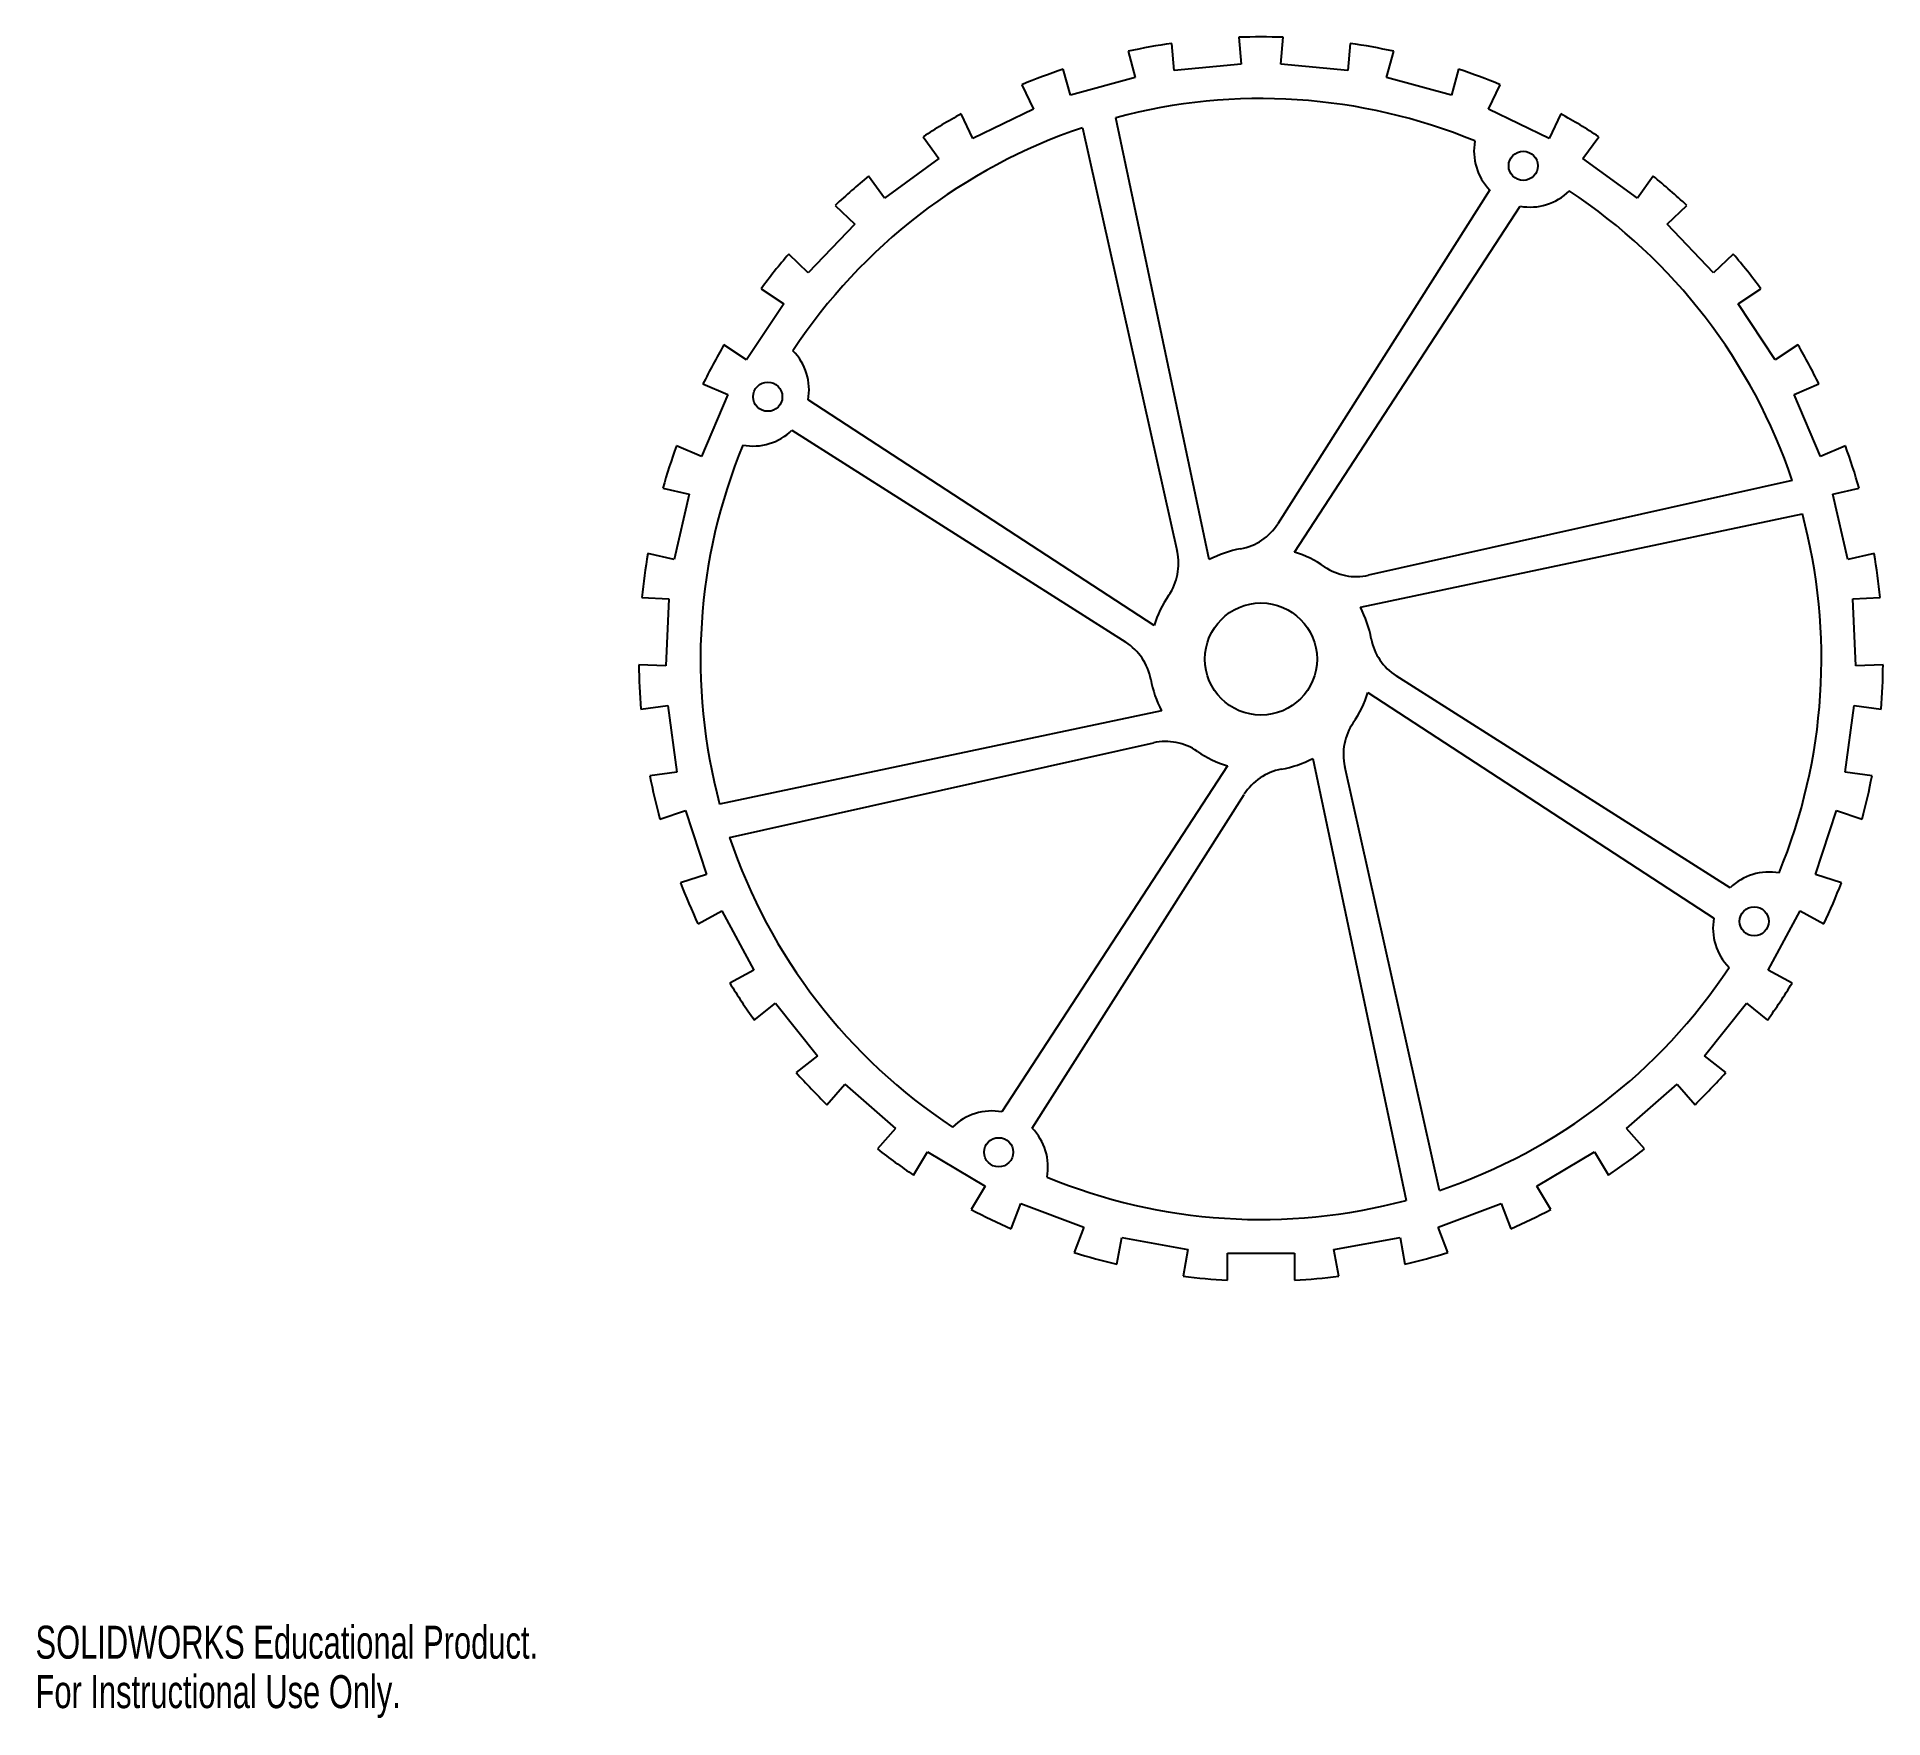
# Model space of a CAD drawing. Header units: inches. Extents: x 0.01 to 8.24, y 0 to 7.5.
import ezdxf

# ---------------------------------------------------------------- set-up
doc = ezdxf.new("R2010")
doc.units = ezdxf.units.IN
doc.header["$MEASUREMENT"] = 0
doc.styles.add('SLDTEXTSTYLE0', font='TXT', dxfattribs={"width": 0.7})

msp = doc.modelspace()

# ---------------------------------------------------------------- linework, layer by layer
at = {"color": 7, "linetype": 'Continuous', "lineweight": 25}
for p, q in [((5.3671, 7.4953), (5.378, 7.3749)), ((5.5543, 7.3749), (5.5651, 7.4953)), ((4.8736, 7.4331), (4.9057, 7.3165)), ((5.0792, 7.348), (5.0684, 7.4685)), ((5.8639, 7.4685), (5.8531, 7.348)), ((6.0265, 7.3165), (6.0587, 7.4331)), ((4.6165, 7.2367), (4.5844, 7.3533)), ((5.378, 7.3749), (5.0792, 7.348)), ((5.8531, 7.348), (5.5543, 7.3749)), ((6.3479, 7.3533), (6.3157, 7.2367)), ((4.399, 7.2837), (4.4515, 7.1748)), ((4.9057, 7.3165), (4.6165, 7.2367)), ((6.3157, 7.2367), (6.0265, 7.3165)), ((6.4808, 7.1748), (6.5333, 7.2837)), ((4.4515, 7.1748), (4.1812, 7.0446)), ((6.7511, 7.0446), (6.4808, 7.1748)), ((4.1812, 7.0446), (4.1287, 7.1536)), ((4.6705, 7.0921), (5.0924, 5.2019)), ((5.2349, 5.1654), (4.8191, 7.1369)), ((6.8035, 7.1536), (6.7511, 7.0446)), ((3.9588, 7.052), (4.0299, 6.9542)), ((6.9024, 6.9542), (6.9735, 7.052)), ((4.0299, 6.9542), (3.7871, 6.7778)), ((7.1451, 6.7778), (6.9024, 6.9542)), ((3.7871, 6.7778), (3.7161, 6.8757)), ((7.2162, 6.8757), (7.1451, 6.7778)), ((6.4865, 6.8143), (5.5411, 5.3257)), ((3.567, 6.7454), (3.6544, 6.6618)), ((5.6161, 5.1991), (6.6216, 6.7421)), ((7.2779, 6.6618), (7.3653, 6.7454)), ((3.6544, 6.6618), (3.4471, 6.445)), ((7.4852, 6.445), (7.2779, 6.6618)), ((3.4471, 6.445), (3.3597, 6.5286)), ((7.5726, 6.5286), (7.4852, 6.445)), ((3.2362, 6.3738), (3.3371, 6.3072)), ((7.5951, 6.3072), (7.6961, 6.3738)), ((3.3371, 6.3072), (3.1719, 6.0568)), ((7.7604, 6.0568), (7.5951, 6.3072)), ((3.1719, 6.0568), (3.0709, 6.1234)), ((7.8613, 6.1234), (7.7604, 6.0568)), ((2.9771, 5.9491), (3.0883, 5.9016)), ((7.8439, 5.9016), (7.9551, 5.9491)), ((3.0883, 5.9016), (2.9704, 5.6257)), ((4.9892, 4.8721), (3.4461, 5.8776)), ((7.9618, 5.6257), (7.8439, 5.9016)), ((3.3739, 5.7424), (4.8626, 4.7971)), ((2.9704, 5.6257), (2.8592, 5.6732)), ((8.073, 5.6732), (7.9618, 5.6257)), ((7.8361, 5.5178), (5.9459, 5.0958)), ((2.798, 5.4849), (2.916, 5.458)), ((2.916, 5.458), (2.8492, 5.1656)), ((8.0163, 5.458), (8.1342, 5.4849)), ((8.0831, 5.1656), (8.0163, 5.458)), ((5.9095, 4.9533), (7.8809, 5.3692)), ((2.8492, 5.1656), (2.7313, 5.1925)), ((8.201, 5.1925), (8.0831, 5.1656)), ((2.7047, 4.9963), (2.8255, 4.9909)), ((2.8255, 4.9909), (2.8121, 4.6912)), ((8.1067, 4.9909), (8.2276, 4.9963)), ((8.1202, 4.6912), (8.1067, 4.9909)), ((2.8121, 4.6912), (2.6913, 4.6966)), ((8.241, 4.6966), (8.1202, 4.6912)), ((7.5583, 3.7018), (6.0697, 4.6471)), ((5.9431, 4.5721), (7.4862, 3.5666)), ((2.7001, 4.4988), (2.82, 4.515)), ((2.82, 4.515), (2.8603, 4.2178)), ((5.0228, 4.4909), (3.0513, 4.0751)), ((8.072, 4.2178), (8.1123, 4.515)), ((8.1123, 4.515), (8.2321, 4.4988)), ((3.0961, 3.9264), (4.9863, 4.3484)), ((2.8603, 4.2178), (2.7404, 4.2015)), ((5.3161, 4.2451), (4.3106, 2.7021)), ((5.6973, 4.2788), (6.1132, 2.3073)), ((6.2618, 2.3521), (5.8399, 4.2423)), ((8.1919, 4.2015), (8.072, 4.2178)), ((4.4458, 2.6299), (5.3911, 4.1186)), ((2.7845, 4.0085), (2.8995, 4.0459)), ((2.8995, 4.0459), (2.9922, 3.7606)), ((7.9401, 3.7606), (8.0328, 4.0459)), ((8.0328, 4.0459), (8.1478, 4.0085)), ((2.9922, 3.7606), (2.8772, 3.7232)), ((8.0551, 3.7232), (7.9401, 3.7606)), ((2.955, 3.5411), (3.0615, 3.5984)), ((3.0615, 3.5984), (3.2036, 3.3343)), ((7.7286, 3.3343), (7.8708, 3.5984)), ((7.8708, 3.5984), (7.9773, 3.5411)), ((3.2036, 3.3343), (3.0971, 3.277)), ((7.8351, 3.277), (7.7286, 3.3343)), ((3.2062, 3.1117), (3.3008, 3.1871)), ((3.3008, 3.1871), (3.4878, 2.9526)), ((7.4445, 2.9526), (7.6315, 3.1871)), ((7.6315, 3.1871), (7.7261, 3.1117)), ((3.4878, 2.9526), (3.3932, 2.8772)), ((7.539, 2.8772), (7.4445, 2.9526)), ((3.5301, 2.7341), (3.6096, 2.8252)), ((3.6096, 2.8252), (3.8356, 2.6278)), ((7.0967, 2.6278), (7.3226, 2.8252)), ((7.3226, 2.8252), (7.4022, 2.7341)), ((3.8356, 2.6278), (3.756, 2.5367)), ((7.1763, 2.5367), (7.0967, 2.6278)), ((3.9162, 2.4203), (3.9782, 2.5242)), ((3.9782, 2.5242), (4.2357, 2.3703)), ((6.6965, 2.3703), (6.9541, 2.5242)), ((6.9541, 2.5242), (7.0161, 2.4203)), ((4.2357, 2.3703), (4.1737, 2.2665)), ((6.7586, 2.2665), (6.6965, 2.3703)), ((4.3521, 2.1806), (4.3946, 2.2938)), ((4.3946, 2.2938), (4.6754, 2.1884)), ((6.2568, 2.1884), (6.5377, 2.2938)), ((6.5377, 2.2938), (6.5802, 2.1806)), ((4.6754, 2.1884), (4.6329, 2.0752)), ((4.8238, 2.0225), (4.8454, 2.1415)), ((4.8454, 2.1415), (5.1405, 2.0879)), ((5.7917, 2.0879), (6.0869, 2.1415)), ((6.0869, 2.1415), (6.1085, 2.0225)), ((6.2993, 2.0752), (6.2568, 2.1884)), ((5.1405, 2.0879), (5.119, 1.9689)), ((5.3161, 2.0721), (5.6161, 2.0721)), ((5.3161, 1.9512), (5.3161, 2.0721)), ((5.6161, 2.0721), (5.6161, 1.9512)), ((5.8133, 1.9689), (5.7917, 2.0879))]:
    msp.add_line(p, q, dxfattribs=at)
for centre, radius in [((6.6361, 6.9221), 0.065), ((3.2661, 5.8921), 0.065), ((5.4661, 4.7221), 0.25), ((7.6661, 3.5521), 0.065), ((4.2961, 2.5221), 0.065)]:
    msp.add_circle(centre, radius, dxfattribs=at)
for centre, radius, start, end in [((5.4661, 4.7221), 2.775, 87.95572, 92.04428), ((5.4661, 4.7221), 2.775, 98.24144, 102.32999), ((5.4661, 4.7221), 2.775, 77.67001, 81.75856), ((5.4661, 4.7221), 2.775, 108.52715, 112.61571), ((5.4661, 4.7221), 2.775, 67.38429, 71.47285), ((5.4661, 4.7221), 2.5, 67.56613, 105), ((5.4661, 4.7221), 2.5, 108.55835, 146.62596), ((5.4661, 4.7221), 2.775, 118.81287, 122.90142), ((5.4661, 4.7221), 2.775, 57.09858, 61.18713), ((6.6661, 6.9881), 0.25, 169.68289, 224.05356), ((5.4661, 4.7221), 2.775, 129.09858, 133.18713), ((5.4661, 4.7221), 2.775, 46.81287, 50.90142), ((6.6661, 6.9881), 0.25, 259.74386, 314.5092), ((5.4661, 4.7221), 2.5, 18.55835, 56.62596), ((5.4661, 4.7221), 2.775, 139.38429, 143.47285), ((5.4661, 4.7221), 2.775, 36.52715, 40.61571), ((5.4661, 4.7221), 2.775, 149.67001, 153.75856), ((3.2001, 5.9221), 0.25, 349.74386, 44.5092), ((5.4661, 4.7221), 2.775, 26.24144, 30.32999), ((3.2001, 5.9221), 0.25, 259.68289, 314.05356), ((5.4661, 4.7221), 2.775, 159.95572, 164.04428), ((5.4661, 4.7221), 2.5, 157.56613, 195), ((5.4661, 4.7221), 2.775, 15.95572, 20.04428), ((5.4661, 4.7221), 2.5, 337.56613, 15), ((5.3301, 5.4597), 0.25, 280.45031, 327.58372), ((5.4661, 4.7221), 2.775, 170.24144, 174.32999), ((4.8484, 5.1475), 0.25, 325.45031, 12.58372), ((5.4661, 4.7221), 0.5, 100.45031, 117.5424), ((5.4661, 4.7221), 0.5, 55.45031, 72.5424), ((5.4661, 4.7221), 2.775, 5.67001, 9.75856), ((5.8915, 5.3398), 0.25, 235.45031, 282.58372), ((5.4661, 4.7221), 0.5, 145.45031, 162.5424), ((5.4661, 4.7221), 0.5, 10.45031, 27.5424), ((4.7286, 4.5861), 0.25, 10.45031, 57.58372), ((6.2037, 4.8581), 0.25, 190.45031, 237.58372), ((5.4661, 4.7221), 2.775, 180.52715, 184.61571), ((5.4661, 4.7221), 2.775, 355.38429, 359.47285), ((5.4661, 4.7221), 0.5, 190.45031, 207.5424), ((5.4661, 4.7221), 0.5, 325.45031, 342.5424), ((6.0839, 4.2968), 0.25, 145.45031, 192.58372), ((5.0408, 4.1044), 0.25, 55.45031, 102.58372), ((5.4661, 4.7221), 0.5, 235.45031, 252.5424), ((5.4661, 4.7221), 2.775, 190.81287, 194.90142), ((5.6022, 3.9846), 0.25, 100.45031, 147.58372), ((5.4661, 4.7221), 0.5, 280.45031, 297.5424), ((5.4661, 4.7221), 2.775, 345.09858, 349.18713), ((5.4661, 4.7221), 2.5, 198.55835, 236.62596), ((5.4661, 4.7221), 2.775, 201.09858, 205.18713), ((7.7322, 3.5221), 0.25, 79.68289, 134.05356), ((5.4661, 4.7221), 2.775, 334.81287, 338.90142), ((7.7322, 3.5221), 0.25, 169.74386, 224.5092), ((5.4661, 4.7221), 2.5, 288.55835, 326.62596), ((5.4661, 4.7221), 2.775, 211.38429, 215.47285), ((5.4661, 4.7221), 2.775, 324.52715, 328.61571), ((5.4661, 4.7221), 2.775, 221.67001, 225.75856), ((5.4661, 4.7221), 2.775, 314.24144, 318.32999), ((4.2661, 2.4561), 0.25, 79.74386, 134.5092), ((4.2661, 2.4561), 0.25, 349.68289, 44.05356), ((5.4661, 4.7221), 2.775, 231.95572, 236.04428), ((5.4661, 4.7221), 2.775, 303.95572, 308.04428), ((5.4661, 4.7221), 2.5, 247.56613, 285), ((5.4661, 4.7221), 2.775, 242.24144, 246.32999), ((5.4661, 4.7221), 2.775, 293.67001, 297.75856), ((5.4661, 4.7221), 2.775, 252.52715, 256.61571), ((5.4661, 4.7221), 2.775, 283.38429, 287.47285), ((5.4661, 4.7221), 2.775, 262.81287, 266.90142), ((5.4661, 4.7221), 2.775, 273.09858, 277.18713)]:
    msp.add_arc(centre, radius, start, end, dxfattribs=at)

# ---------------------------------------------------------------- texts
at = {"color": 7, "linetype": 'Continuous', "char_height": 0.14705, "attachment_point": 1, "style": 'SLDTEXTSTYLE0'}
for s, insert in [('SOLIDWORKS Educational Product.', (0, 0.4101)), ('For Instructional Use Only.', (0, 0.1896))]:
    msp.add_mtext(s, dxfattribs=dict(at, insert=insert))

doc.saveas('drawing.dxf')
